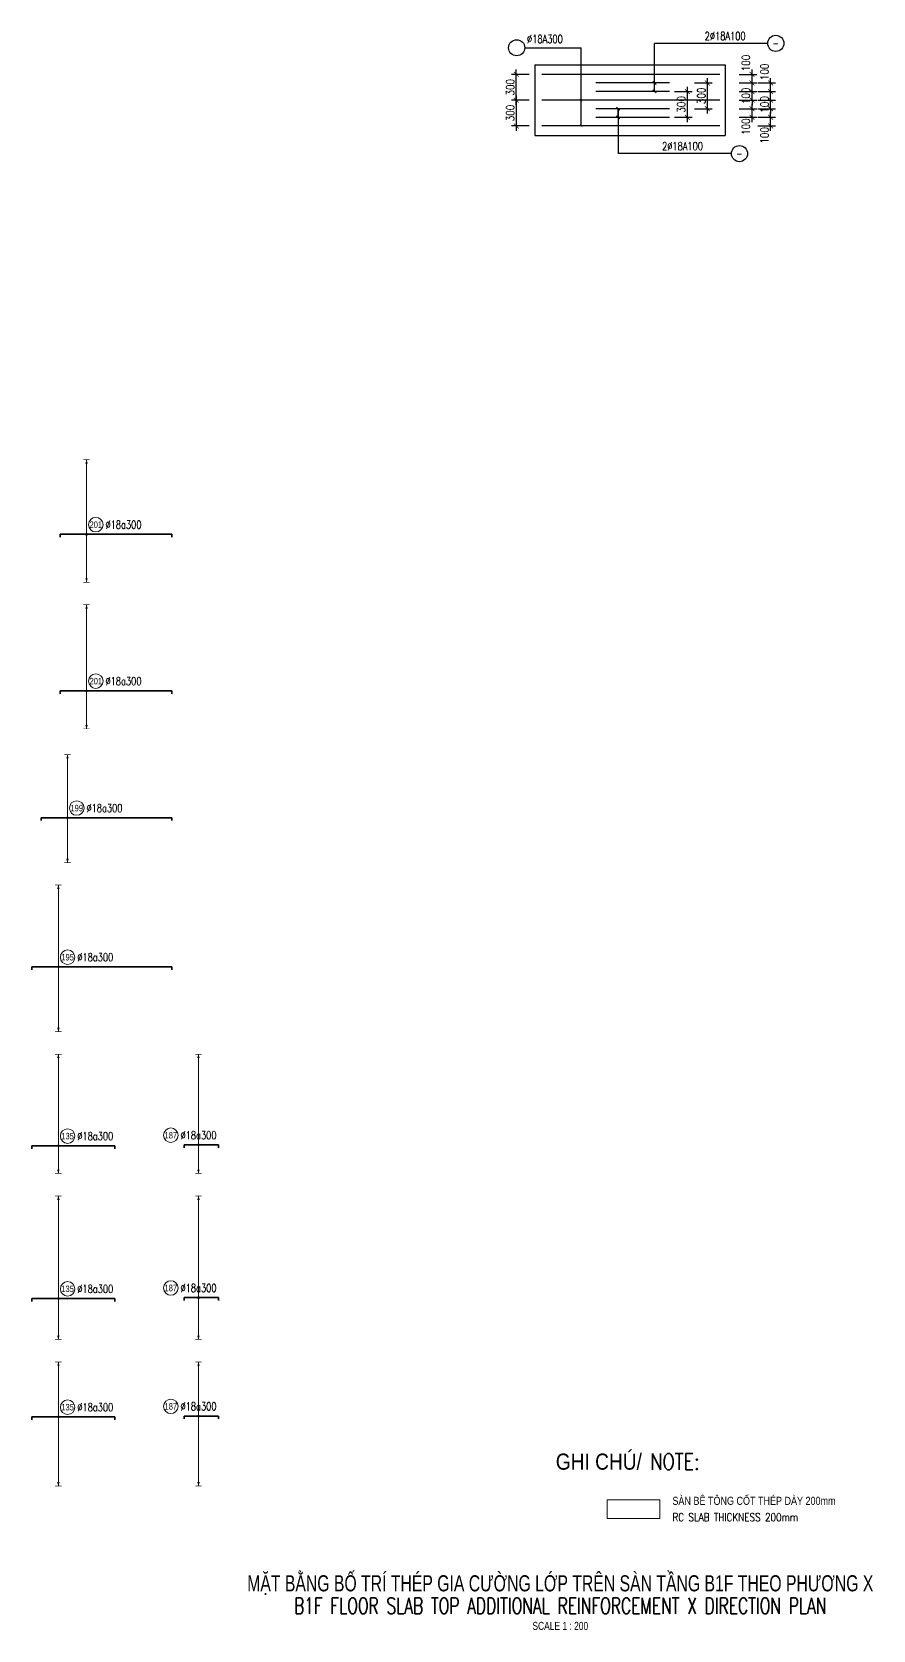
# Model space of a CAD drawing. Header units: millimetres. Extents: x -415354 to 592036, y -374841 to 139309.
# Drawn here: x 205400 to 257581, y -127241 to -28043 of the extents above; entities that cross this region are included whole.
import ezdxf
from ezdxf.enums import TextEntityAlignment as Align

# ---------------------------------------------------------------- set-up
doc = ezdxf.new("R2010")
doc.units = ezdxf.units.MM
doc.header["$MEASUREMENT"] = 0
doc.layers.get('Defpoints').update_dxf_attribs({"lineweight": 9})
for name, color, linetype in [('Concrete', 2, 'Continuous'), ('Dimension', 253, 'Continuous'), ('Leader', 6, 'Continuous'), ('Pointing Line', 6, 'Continuous'), ('Reinforcement', 4, 'Continuous'), ('Text25', 7, 'Continuous')]:
    doc.layers.add(name, color=color, linetype=linetype)
for name, color, linetype, lineweight in [('NDC_S_ANNO', 7, 'Continuous', 20), ('NDC_S_CONTINUOUS', 3, 'Continuous', 20), ('NDC_S_DIM', 1, 'Continuous', 15), ('NDC_S_ENG TEXT', 2, 'Continuous', 20), ('NDC_S_ENG TITLE', 3, 'Continuous', 20), ('NDC_S_REBAR', 4, 'Continuous', 35), ('NDC_S_TEXT SYMBOL', 7, 'Continuous', 20), ('NDC_S_VN TEXT', 7, 'Continuous', 20), ('NDC_S_VN TITLE', 6, 'Continuous', 35)]:
    doc.layers.add(name, color=color, linetype=linetype, lineweight=lineweight)
doc.styles.add('ARIAL', font='arial.ttf', dxfattribs={"width": 0.8})
doc.styles.add('NDC_ANNO', font='', dxfattribs={"width": 0.8})
doc.styles.add('NDC_EN TXT', font='romans.shx', dxfattribs={"width": 0.8})
doc.styles.add('NDC_VIE TXT', font='arial.ttf', dxfattribs={"width": 0.8})
doc.styles.add('VN-Romans', font='romans.shx', dxfattribs={"width": 0.8, "bigfont": 'vns.shx'})
doc.styles.get('NDC_ANNO').set_extended_font_data('Dotum')
doc.dimstyles.new('DIM25', dxfattribs={"dimtxt": 2.5, "dimasz": 1.5, "dimexe": 1.5, "dimexo": 1, "dimtad": 1, "dimtxsty": 'VN-Romans', "dimblk": 'ARCHTICK', "dimcen": 1.5, "dimdle": 1.5, "dimclrt": 7, "dimadec": 0, "dimazin": 0, "dimtfac": 1, "dimtix": 1, "dimtmove": 2, "dimatfit": 3, "dimfxl": 5, "dimfxlon": 1, "dimarcsym": 0})

# ---------------------------------------------------------------- blocks, each defined once
blk = doc.blocks.new('*U56')
h = blk.add_hatch(color=6)
edge = h.paths.add_edge_path()
edge.add_arc((-5.03, 0), 0.3, 0, 360)
at = {"layer": 'NDC_S_DIM', "color": 8}
for q in [(-5.03, 23.13), (-5.03, -14.87)]:
    blk.add_line((-5.03, 0), q, dxfattribs=at)
for points in [[(-6.03, 23.13, 0.2, 0.2, 0), (-4.03, 23.13, 0, 0, 0)], [(-6.03, -14.87, 0.2, 0.2, 0), (-4.03, -14.87, 0, 0, 0)]]:
    blk.add_lwpolyline(points, format="xyseb", dxfattribs=at)
at = {"layer": 'NDC_S_DIM'}
blk.add_circle((-2.16, 3), 2.25, dxfattribs=at)
at = {"layer": 'NDC_S_DIM', "color": 6}
blk.add_circle((-5.03, 0), 0.3, dxfattribs=at)
at = {"layer": 'NDC_S_DIM', "color": 8}
for points in [[(-5.43, 21.93), (-5.03, 23.13), (-4.63, 21.93)], [(-5.43, -13.67), (-5.03, -14.87), (-4.63, -13.67)]]:
    blk.add_solid(points, dxfattribs=at)
at = {"layer": 'NDC_S_REBAR'}
for p, q in [((0, 0), (-13.21, 0)), ((-13.21, 0), (-13.21, -0.9)), ((0, 0), (21.39, 0)), ((21.39, 0), (21.39, -0.9)), ((-13.21, -0.9), (-13.21, -0.9)), ((21.39, -0.9), (21.39, -0.9))]:
    blk.add_line(p, q, dxfattribs=at)
at = {"layer": 'NDC_S_VN TEXT', "style": 'ARIAL', "width": 0.8}
blk.add_attdef('KHT', text='', height=2, dxfattribs=at).set_placement((-2.16, 3), align=Align.MIDDLE_CENTER)
at = {"layer": 'NDC_S_VN TEXT', "color": 3, "style": 'NDC_EN TXT', "width": 0.75}
blk.add_attdef('DKT', (0.84, 1.75), '', height=2.5, dxfattribs=at)
blk = doc.blocks.new('*U44')
h = blk.add_hatch(color=6)
edge = h.paths.add_edge_path()
edge.add_arc((-5.03, 0), 0.3, 0, 360)
at = {"layer": 'NDC_S_DIM', "color": 8}
for q in [(-5.03, 26.69), (-5.03, -11.81)]:
    blk.add_line((-5.03, 0), q, dxfattribs=at)
for points in [[(-6.03, 26.69, 0.2, 0.2, 0), (-4.03, 26.69, 0, 0, 0)], [(-6.03, -11.81, 0.2, 0.2, 0), (-4.03, -11.81, 0, 0, 0)]]:
    blk.add_lwpolyline(points, format="xyseb", dxfattribs=at)
at = {"layer": 'NDC_S_DIM'}
blk.add_circle((-2.16, 3), 2.25, dxfattribs=at)
at = {"layer": 'NDC_S_DIM', "color": 6}
blk.add_circle((-5.03, 0), 0.3, dxfattribs=at)
at = {"layer": 'NDC_S_DIM', "color": 8}
for points in [[(-5.43, 25.49), (-5.03, 26.69), (-4.63, 25.49)], [(-5.43, -10.61), (-5.03, -11.81), (-4.63, -10.61)]]:
    blk.add_solid(points, dxfattribs=at)
at = {"layer": 'NDC_S_REBAR'}
for p, q in [((0, 0), (-13.21, 0)), ((-13.21, 0), (-13.21, -0.9)), ((0, 0), (21.39, 0)), ((21.39, 0), (21.39, -0.9)), ((-13.21, -0.9), (-13.21, -0.9)), ((21.39, -0.9), (21.39, -0.9))]:
    blk.add_line(p, q, dxfattribs=at)
at = {"layer": 'NDC_S_VN TEXT', "style": 'ARIAL', "width": 0.8}
blk.add_attdef('KHT', text='', height=2, dxfattribs=at).set_placement((-2.16, 3), align=Align.MIDDLE_CENTER)
at = {"layer": 'NDC_S_VN TEXT', "color": 3, "style": 'NDC_EN TXT', "width": 0.75}
blk.add_attdef('DKT', (0.84, 1.75), '', height=2.5, dxfattribs=at)
blk = doc.blocks.new('*U175')
h = blk.add_hatch(color=6)
edge = h.paths.add_edge_path()
edge.add_arc((-5.03, 0), 0.3, 0, 360)
at = {"layer": 'NDC_S_DIM', "color": 8}
for q in [(-5.03, 28.41), (-5.03, -8.59)]:
    blk.add_line((-5.03, 0), q, dxfattribs=at)
for points in [[(-6.03, 28.41, 0.2, 0.2, 0), (-4.03, 28.41, 0, 0, 0)], [(-6.03, -8.59, 0.2, 0.2, 0), (-4.03, -8.59, 0, 0, 0)]]:
    blk.add_lwpolyline(points, format="xyseb", dxfattribs=at)
at = {"layer": 'NDC_S_DIM'}
blk.add_circle((-2.16, 3), 2.25, dxfattribs=at)
at = {"layer": 'NDC_S_DIM', "color": 6}
blk.add_circle((-5.03, 0), 0.3, dxfattribs=at)
at = {"layer": 'NDC_S_DIM', "color": 8}
for points in [[(-5.43, 27.21), (-5.03, 28.41), (-4.63, 27.21)], [(-5.43, -7.39), (-5.03, -8.59), (-4.63, -7.39)]]:
    blk.add_solid(points, dxfattribs=at)
at = {"layer": 'NDC_S_REBAR'}
for p, q in [((0, 0), (-13.21, 0)), ((-13.21, 0), (-13.21, -0.9)), ((0, 0), (12.54, 0)), ((12.54, 0), (12.54, -0.9)), ((-13.21, -0.9), (-13.21, -0.9)), ((12.54, -0.9), (12.54, -0.9))]:
    blk.add_line(p, q, dxfattribs=at)
at = {"layer": 'NDC_S_VN TEXT', "style": 'ARIAL', "width": 0.8}
blk.add_attdef('KHT', text='', height=2, dxfattribs=at).set_placement((-2.16, 3), align=Align.MIDDLE_CENTER)
at = {"layer": 'NDC_S_VN TEXT', "color": 3, "style": 'NDC_EN TXT', "width": 0.75}
blk.add_attdef('DKT', (0.84, 1.75), '', height=2.5, dxfattribs=at)
blk = doc.blocks.new('*U177')
h = blk.add_hatch(color=6)
edge = h.paths.add_edge_path()
edge.add_arc((-5.03, 0), 0.3, 0, 360)
at = {"layer": 'NDC_S_DIM', "color": 8}
for q in [(-5.03, 28.14), (-5.03, -8.86)]:
    blk.add_line((-5.03, 0), q, dxfattribs=at)
for points in [[(-6.03, 28.14, 0.2, 0.2, 0), (-4.03, 28.14, 0, 0, 0)], [(-6.03, -8.86, 0.2, 0.2, 0), (-4.03, -8.86, 0, 0, 0)]]:
    blk.add_lwpolyline(points, format="xyseb", dxfattribs=at)
at = {"layer": 'NDC_S_DIM'}
blk.add_circle((-13.6, 3), 2.25, dxfattribs=at)
at = {"layer": 'NDC_S_DIM', "color": 6}
blk.add_circle((-5.03, 0), 0.3, dxfattribs=at)
at = {"layer": 'NDC_S_DIM', "color": 8}
for points in [[(-5.43, 26.94), (-5.03, 28.14), (-4.63, 26.94)], [(-5.43, -7.66), (-5.03, -8.86), (-4.63, -7.66)]]:
    blk.add_solid(points, dxfattribs=at)
at = {"layer": 'NDC_S_REBAR'}
for p, q in [((0, 0), (-9.43, 0)), ((-9.43, 0), (-9.43, -0.9)), ((0, 0), (1.17, 0)), ((1.17, 0), (1.17, -0.9)), ((-9.43, -0.9), (-9.43, -0.9)), ((1.17, -0.9), (1.17, -0.9))]:
    blk.add_line(p, q, dxfattribs=at)
at = {"layer": 'NDC_S_VN TEXT', "style": 'ARIAL', "width": 0.8}
blk.add_attdef('KHT', text='', height=2, dxfattribs=at).set_placement((-13.6, 3), align=Align.MIDDLE_CENTER)
at = {"layer": 'NDC_S_VN TEXT', "color": 3, "style": 'NDC_EN TXT', "width": 0.75}
blk.add_attdef('DKT', (-10.6, 1.75), '', height=2.5, dxfattribs=at)
blk = doc.blocks.new('*U181')
h = blk.add_hatch(color=6)
edge = h.paths.add_edge_path()
edge.add_arc((-5.03, 0), 0.3, 0, 360)
at = {"layer": 'NDC_S_DIM', "color": 8}
for q in [(-5.03, 31.81), (-5.03, -12.69)]:
    blk.add_line((-5.03, 0), q, dxfattribs=at)
for points in [[(-6.03, 31.81, 0.2, 0.2, 0), (-4.03, 31.81, 0, 0, 0)], [(-6.03, -12.69, 0.2, 0.2, 0), (-4.03, -12.69, 0, 0, 0)]]:
    blk.add_lwpolyline(points, format="xyseb", dxfattribs=at)
at = {"layer": 'NDC_S_DIM'}
blk.add_circle((-2.16, 3), 2.25, dxfattribs=at)
at = {"layer": 'NDC_S_DIM', "color": 6}
blk.add_circle((-5.03, 0), 0.3, dxfattribs=at)
at = {"layer": 'NDC_S_DIM', "color": 8}
for points in [[(-5.43, 30.61), (-5.03, 31.81), (-4.63, 30.61)], [(-5.43, -11.49), (-5.03, -12.69), (-4.63, -11.49)]]:
    blk.add_solid(points, dxfattribs=at)
at = {"layer": 'NDC_S_REBAR'}
for p, q in [((0, 0), (-13.21, 0)), ((-13.21, 0), (-13.21, -0.9)), ((0, 0), (12.54, 0)), ((12.54, 0), (12.54, -0.9)), ((-13.21, -0.9), (-13.21, -0.9)), ((12.54, -0.9), (12.54, -0.9))]:
    blk.add_line(p, q, dxfattribs=at)
at = {"layer": 'NDC_S_VN TEXT', "style": 'ARIAL', "width": 0.8}
blk.add_attdef('KHT', text='', height=2, dxfattribs=at).set_placement((-2.16, 3), align=Align.MIDDLE_CENTER)
at = {"layer": 'NDC_S_VN TEXT', "color": 3, "style": 'NDC_EN TXT', "width": 0.75}
blk.add_attdef('DKT', (0.84, 1.75), '', height=2.5, dxfattribs=at)
blk = doc.blocks.new('*U179')
h = blk.add_hatch(color=6)
edge = h.paths.add_edge_path()
edge.add_arc((-5.03, 0), 0.3, 0, 360)
at = {"layer": 'NDC_S_DIM', "color": 8}
for q in [(-5.03, 31.54), (-5.03, -12.96)]:
    blk.add_line((-5.03, 0), q, dxfattribs=at)
for points in [[(-6.03, 31.54, 0.2, 0.2, 0), (-4.03, 31.54, 0, 0, 0)], [(-6.03, -12.96, 0.2, 0.2, 0), (-4.03, -12.96, 0, 0, 0)]]:
    blk.add_lwpolyline(points, format="xyseb", dxfattribs=at)
at = {"layer": 'NDC_S_DIM'}
blk.add_circle((-13.6, 3), 2.25, dxfattribs=at)
at = {"layer": 'NDC_S_DIM', "color": 6}
blk.add_circle((-5.03, 0), 0.3, dxfattribs=at)
at = {"layer": 'NDC_S_DIM', "color": 8}
for points in [[(-5.43, 30.34), (-5.03, 31.54), (-4.63, 30.34)], [(-5.43, -11.76), (-5.03, -12.96), (-4.63, -11.76)]]:
    blk.add_solid(points, dxfattribs=at)
at = {"layer": 'NDC_S_REBAR'}
for p, q in [((0, 0), (-9.43, 0)), ((-9.43, 0), (-9.43, -0.9)), ((0, 0), (1.17, 0)), ((1.17, 0), (1.17, -0.9)), ((-9.43, -0.9), (-9.43, -0.9)), ((1.17, -0.9), (1.17, -0.9))]:
    blk.add_line(p, q, dxfattribs=at)
at = {"layer": 'NDC_S_VN TEXT', "style": 'ARIAL', "width": 0.8}
blk.add_attdef('KHT', text='', height=2, dxfattribs=at).set_placement((-13.6, 3), align=Align.MIDDLE_CENTER)
at = {"layer": 'NDC_S_VN TEXT', "color": 3, "style": 'NDC_EN TXT', "width": 0.75}
blk.add_attdef('DKT', (-10.6, 1.75), '', height=2.5, dxfattribs=at)
blk = doc.blocks.new('*U180')
h = blk.add_hatch(color=6)
edge = h.paths.add_edge_path()
edge.add_arc((-5.03, 0), 0.3, 0, 360)
at = {"layer": 'NDC_S_DIM', "color": 8}
for q in [(-5.03, 17.05), (-5.03, -21.45)]:
    blk.add_line((-5.03, 0), q, dxfattribs=at)
for points in [[(-6.03, 17.05, 0.2, 0.2, 0), (-4.03, 17.05, 0, 0, 0)], [(-6.03, -21.45, 0.2, 0.2, 0), (-4.03, -21.45, 0, 0, 0)]]:
    blk.add_lwpolyline(points, format="xyseb", dxfattribs=at)
at = {"layer": 'NDC_S_DIM'}
blk.add_circle((-2.16, 3), 2.25, dxfattribs=at)
at = {"layer": 'NDC_S_DIM', "color": 6}
blk.add_circle((-5.03, 0), 0.3, dxfattribs=at)
at = {"layer": 'NDC_S_DIM', "color": 8}
for points in [[(-5.43, 15.85), (-5.03, 17.05), (-4.63, 15.85)], [(-5.43, -20.25), (-5.03, -21.45), (-4.63, -20.25)]]:
    blk.add_solid(points, dxfattribs=at)
at = {"layer": 'NDC_S_REBAR'}
for p, q in [((0, 0), (-13.21, 0)), ((-13.21, 0), (-13.21, -0.9)), ((0, 0), (12.54, 0)), ((12.54, 0), (12.54, -0.9)), ((-13.21, -0.9), (-13.21, -0.9)), ((12.54, -0.9), (12.54, -0.9))]:
    blk.add_line(p, q, dxfattribs=at)
at = {"layer": 'NDC_S_VN TEXT', "style": 'ARIAL', "width": 0.8}
blk.add_attdef('KHT', text='', height=2, dxfattribs=at).set_placement((-2.16, 3), align=Align.MIDDLE_CENTER)
at = {"layer": 'NDC_S_VN TEXT', "color": 3, "style": 'NDC_EN TXT', "width": 0.75}
blk.add_attdef('DKT', (0.84, 1.75), '', height=2.5, dxfattribs=at)
blk = doc.blocks.new('*U178')
h = blk.add_hatch(color=6)
edge = h.paths.add_edge_path()
edge.add_arc((-5.03, 0), 0.3, 0, 360)
at = {"layer": 'NDC_S_DIM', "color": 8}
for q in [(-5.03, 16.78), (-5.03, -21.72)]:
    blk.add_line((-5.03, 0), q, dxfattribs=at)
for points in [[(-6.03, 16.78, 0.2, 0.2, 0), (-4.03, 16.78, 0, 0, 0)], [(-6.03, -21.72, 0.2, 0.2, 0), (-4.03, -21.72, 0, 0, 0)]]:
    blk.add_lwpolyline(points, format="xyseb", dxfattribs=at)
at = {"layer": 'NDC_S_DIM'}
blk.add_circle((-13.6, 3), 2.25, dxfattribs=at)
at = {"layer": 'NDC_S_DIM', "color": 6}
blk.add_circle((-5.03, 0), 0.3, dxfattribs=at)
at = {"layer": 'NDC_S_DIM', "color": 8}
for points in [[(-5.43, 15.58), (-5.03, 16.78), (-4.63, 15.58)], [(-5.43, -20.52), (-5.03, -21.72), (-4.63, -20.52)]]:
    blk.add_solid(points, dxfattribs=at)
at = {"layer": 'NDC_S_REBAR'}
for p, q in [((0, 0), (-9.43, 0)), ((-9.43, 0), (-9.43, -0.9)), ((0, 0), (1.17, 0)), ((1.17, 0), (1.17, -0.9)), ((-9.43, -0.9), (-9.43, -0.9)), ((1.17, -0.9), (1.17, -0.9))]:
    blk.add_line(p, q, dxfattribs=at)
at = {"layer": 'NDC_S_VN TEXT', "style": 'ARIAL', "width": 0.8}
blk.add_attdef('KHT', text='', height=2, dxfattribs=at).set_placement((-13.6, 3), align=Align.MIDDLE_CENTER)
at = {"layer": 'NDC_S_VN TEXT', "color": 3, "style": 'NDC_EN TXT', "width": 0.75}
blk.add_attdef('DKT', (-10.6, 1.75), '', height=2.5, dxfattribs=at)
blk = doc.blocks.new('Drawing name_symbol')
at = {"layer": 'NDC_S_ENG TITLE', "style": 'NDC_EN TXT', "width": 0.8}
blk.add_attdef('SECTDET1', text='', height=5, dxfattribs=at).set_placement((0, 1.01), align=Align.CENTER)
at = {"layer": 'NDC_S_TEXT SYMBOL', "lineweight": 25, "style": 'NDC_ANNO', "width": 0.8}
blk.add_attdef('SSCALE', text='', height=2.5, dxfattribs=at).set_placement((0, -4), align=Align.CENTER)
at = {"layer": 'NDC_S_VN TITLE', "style": 'NDC_VIE TXT', "width": 0.8}
blk.add_attdef('SECTDET2', text='', height=5, dxfattribs=at).set_placement((0, 7.97), align=Align.CENTER)
blk = doc.blocks.new('_ArchTick')
at = {"color": 0, "linetype": 'ByBlock', "const_width": 0.15}
blk.add_lwpolyline([(-0.5, -0.5), (0.5, 0.5)], dxfattribs=at)
blk = doc.blocks.new('*D675')
at = {"layer": 'Defpoints', "color": 0, "transparency": 16777216}
for p in [(-1131, 133), (-1422, -267), (-1131, -267)]:
    blk.add_point(p, dxfattribs=at)
at = {"layer": 'Dimension', "color": 0, "lineweight": -2, "transparency": 16777216}
for p, q in [((-1222, 133), (-1497, 133)), ((-1422, 208), (-1422, -342)), ((-1222, -267), (-1497, -267))]:
    blk.add_line(p, q, dxfattribs=at)
at = {"layer": 'Dimension', "color": 0, "lineweight": -2, "transparency": 16777216, "xscale": 75, "yscale": 75, "zscale": 75}
for p, rotation in [((-1422, 133), 90), ((-1422, -267), 270)]:
    blk.add_blockref('_ArchTick', p, dxfattribs=dict(at, rotation=rotation))
at = {"layer": 'Dimension', "color": 7, "transparency": 16777216, "insert": (-1515, -67), "char_height": 125, "attachment_point": 5, "rotation": 90, "style": 'VN-Romans'}
blk.add_mtext('300', dxfattribs=at)
blk = doc.blocks.new('*D676')
at = {"layer": 'Defpoints', "color": 0, "transparency": 16777216}
for p in [(-1422, 533), (-1131, 533), (-1131, 133)]:
    blk.add_point(p, dxfattribs=at)
at = {"layer": 'Dimension', "color": 0, "lineweight": -2, "transparency": 16777216}
for p, q in [((-1222, 533), (-1497, 533)), ((-1422, 58), (-1422, 608)), ((-1222, 133), (-1497, 133))]:
    blk.add_line(p, q, dxfattribs=at)
at = {"layer": 'Dimension', "color": 0, "lineweight": -2, "transparency": 16777216, "xscale": 75, "yscale": 75, "zscale": 75}
for p, rotation in [((-1422, 533), 90), ((-1422, 133), 270)]:
    blk.add_blockref('_ArchTick', p, dxfattribs=dict(at, rotation=rotation))
at = {"layer": 'Dimension', "color": 7, "transparency": 16777216, "insert": (-1515, 333), "char_height": 125, "attachment_point": 5, "rotation": 90, "style": 'VN-Romans'}
blk.add_mtext('300', dxfattribs=at)
blk = doc.blocks.new('*D677')
at = {"layer": 'Defpoints', "color": 0, "transparency": 16777216}
for p in [(954, -133), (2523, -133), (1736, -267)]:
    blk.add_point(p, dxfattribs=at)
at = {"layer": 'Dimension', "color": 0, "lineweight": -2, "transparency": 16777216}
for p, q in [((2323, -133), (2598, -133)), ((2523, -342), (2523, -58)), ((2323, -267), (2598, -267))]:
    blk.add_line(p, q, dxfattribs=at)
at = {"layer": 'Dimension', "color": 0, "lineweight": -2, "transparency": 16777216, "xscale": 75, "yscale": 75, "zscale": 75}
for p, rotation in [((2523, -133), 90), ((2523, -267), 270)]:
    blk.add_blockref('_ArchTick', p, dxfattribs=dict(at, rotation=rotation))
at = {"layer": 'Dimension', "color": 7, "transparency": 16777216, "insert": (2429, -413), "char_height": 125, "attachment_point": 5, "rotation": 90, "style": 'VN-Romans'}
blk.add_mtext('100', dxfattribs=at)
blk = doc.blocks.new('*D678')
at = {"layer": 'Defpoints', "color": 0, "transparency": 16777216}
for p in [(954, 0), (954, -133), (2235, 0)]:
    blk.add_point(p, dxfattribs=at)
at = {"layer": 'Dimension', "color": 0, "lineweight": -2, "transparency": 16777216}
for p, q in [((2235, -208), (2235, 75)), ((2035, 0), (2310, 0)), ((2035, -133), (2310, -133))]:
    blk.add_line(p, q, dxfattribs=at)
at = {"layer": 'Dimension', "color": 0, "lineweight": -2, "transparency": 16777216, "xscale": 75, "yscale": 75, "zscale": 75}
for p, rotation in [((2235, 0), 90), ((2235, -133), 270)]:
    blk.add_blockref('_ArchTick', p, dxfattribs=dict(at, rotation=rotation))
at = {"layer": 'Dimension', "color": 7, "transparency": 16777216, "insert": (2141, -278), "char_height": 125, "attachment_point": 5, "rotation": 90, "style": 'VN-Romans'}
blk.add_mtext('100', dxfattribs=at)
blk = doc.blocks.new('*D679')
at = {"layer": 'Defpoints', "color": 0, "transparency": 16777216}
for p in [(1736, 133), (2523, 133), (954, 0)]:
    blk.add_point(p, dxfattribs=at)
at = {"layer": 'Dimension', "color": 0, "lineweight": -2, "transparency": 16777216}
for p, q in [((2323, 133), (2598, 133)), ((2523, 133), (2523, 208)), ((2523, 0), (2523, 133)), ((2323, 0), (2598, 0)), ((2523, 0), (2523, -75))]:
    blk.add_line(p, q, dxfattribs=at)
at = {"layer": 'Dimension', "color": 0, "lineweight": -2, "transparency": 16777216, "xscale": 75, "yscale": 75, "zscale": 75}
for p, rotation in [((2523, 133), 270), ((2523, 0), 90)]:
    blk.add_blockref('_ArchTick', p, dxfattribs=dict(at, rotation=rotation))
at = {"layer": 'Dimension', "color": 7, "transparency": 16777216, "insert": (2429, 67), "char_height": 125, "attachment_point": 5, "rotation": 90, "style": 'VN-Romans'}
blk.add_mtext('100', dxfattribs=at)
blk = doc.blocks.new('*D680')
at = {"layer": 'Defpoints', "color": 0, "transparency": 16777216}
for p in [(954, 267), (2235, 267), (1736, 133)]:
    blk.add_point(p, dxfattribs=at)
at = {"layer": 'Dimension', "color": 0, "lineweight": -2, "transparency": 16777216}
for p, q in [((2035, 267), (2310, 267)), ((2235, 267), (2235, 342)), ((2235, 133), (2235, 267)), ((2035, 133), (2310, 133)), ((2235, 133), (2235, 58))]:
    blk.add_line(p, q, dxfattribs=at)
at = {"layer": 'Dimension', "color": 0, "lineweight": -2, "transparency": 16777216, "xscale": 75, "yscale": 75, "zscale": 75}
for p, rotation in [((2235, 267), 270), ((2235, 133), 90)]:
    blk.add_blockref('_ArchTick', p, dxfattribs=dict(at, rotation=rotation))
at = {"layer": 'Dimension', "color": 7, "transparency": 16777216, "insert": (2141, 200), "char_height": 125, "attachment_point": 5, "rotation": 90, "style": 'VN-Romans'}
blk.add_mtext('100', dxfattribs=at)
blk = doc.blocks.new('*D681')
at = {"layer": 'Defpoints', "color": 0, "transparency": 16777216}
for p in [(954, 400), (954, 267), (2523, 400)]:
    blk.add_point(p, dxfattribs=at)
at = {"layer": 'Dimension', "color": 0, "lineweight": -2, "transparency": 16777216}
for p, q in [((2323, 400), (2598, 400)), ((2323, 267), (2598, 267)), ((2523, 192), (2523, 475))]:
    blk.add_line(p, q, dxfattribs=at)
at = {"layer": 'Dimension', "color": 0, "lineweight": -2, "transparency": 16777216, "xscale": 75, "yscale": 75, "zscale": 75}
for p, rotation in [((2523, 400), 90), ((2523, 267), 270)]:
    blk.add_blockref('_ArchTick', p, dxfattribs=dict(at, rotation=rotation))
at = {"layer": 'Dimension', "color": 7, "transparency": 16777216, "insert": (2429, 572), "char_height": 125, "attachment_point": 5, "rotation": 90, "style": 'VN-Romans'}
blk.add_mtext('100', dxfattribs=at)
blk = doc.blocks.new('*D682')
at = {"layer": 'Defpoints', "color": 0, "transparency": 16777216}
for p in [(1736, 533), (2235, 533), (954, 400)]:
    blk.add_point(p, dxfattribs=at)
at = {"layer": 'Dimension', "color": 0, "lineweight": -2, "transparency": 16777216}
for p, q in [((2035, 533), (2310, 533)), ((2235, 325), (2235, 608)), ((2035, 400), (2310, 400))]:
    blk.add_line(p, q, dxfattribs=at)
at = {"layer": 'Dimension', "color": 0, "lineweight": -2, "transparency": 16777216, "xscale": 75, "yscale": 75, "zscale": 75}
for p, rotation in [((2235, 533), 90), ((2235, 400), 270)]:
    blk.add_blockref('_ArchTick', p, dxfattribs=dict(at, rotation=rotation))
at = {"layer": 'Dimension', "color": 7, "transparency": 16777216, "insert": (2141, 709), "char_height": 125, "attachment_point": 5, "rotation": 90, "style": 'VN-Romans'}
blk.add_mtext('100', dxfattribs=at)
blk = doc.blocks.new('*D683')
at = {"layer": 'Defpoints', "color": 0, "transparency": 16777216}
for p in [(946, 267), (1232, 267), (954, -133)]:
    blk.add_point(p, dxfattribs=at)
at = {"layer": 'Dimension', "color": 0, "lineweight": -2, "transparency": 16777216}
for p, q in [((1032, 267), (1307, 267)), ((1232, -208), (1232, 342)), ((1032, -133), (1307, -133))]:
    blk.add_line(p, q, dxfattribs=at)
at = {"layer": 'Dimension', "color": 0, "lineweight": -2, "transparency": 16777216, "xscale": 75, "yscale": 75, "zscale": 75}
for p, rotation in [((1232, 267), 90), ((1232, -133), 270)]:
    blk.add_blockref('_ArchTick', p, dxfattribs=dict(at, rotation=rotation))
at = {"layer": 'Dimension', "color": 7, "transparency": 16777216, "insert": (1138, 67), "char_height": 125, "attachment_point": 5, "rotation": 90, "style": 'VN-Romans'}
blk.add_mtext('300', dxfattribs=at)
blk = doc.blocks.new('*D684')
at = {"layer": 'Defpoints', "color": 0, "transparency": 16777216}
for p in [(954, 400), (1543, 400), (954, 0)]:
    blk.add_point(p, dxfattribs=at)
at = {"layer": 'Dimension', "color": 0, "lineweight": -2, "transparency": 16777216}
for p, q in [((1343, 400), (1618, 400)), ((1543, -75), (1543, 475)), ((1343, 0), (1618, 0))]:
    blk.add_line(p, q, dxfattribs=at)
at = {"layer": 'Dimension', "color": 0, "lineweight": -2, "transparency": 16777216, "xscale": 75, "yscale": 75, "zscale": 75}
for p, rotation in [((1543, 400), 90), ((1543, 0), 270)]:
    blk.add_blockref('_ArchTick', p, dxfattribs=dict(at, rotation=rotation))
at = {"layer": 'Dimension', "color": 7, "transparency": 16777216, "insert": (1449, 200), "char_height": 125, "attachment_point": 5, "rotation": 90, "style": 'VN-Romans'}
blk.add_mtext('300', dxfattribs=at)
blk = doc.blocks.new('*U735')
h = blk.add_hatch(color=6)
edge = h.paths.add_edge_path()
edge.add_arc((-5.03, 0), 0.3, 0, 360)
at = {"layer": 'NDC_S_DIM', "color": 8}
for q in [(-5.03, 19.59), (-5.03, -13.91)]:
    blk.add_line((-5.03, 0), q, dxfattribs=at)
for points in [[(-6.03, 19.59, 0.2, 0.2, 0), (-4.03, 19.59, 0, 0, 0)], [(-6.03, -13.91, 0.2, 0.2, 0), (-4.03, -13.91, 0, 0, 0)]]:
    blk.add_lwpolyline(points, format="xyseb", dxfattribs=at)
at = {"layer": 'NDC_S_DIM'}
blk.add_circle((-2.16, 3), 2.25, dxfattribs=at)
at = {"layer": 'NDC_S_DIM', "color": 6}
blk.add_circle((-5.03, 0), 0.3, dxfattribs=at)
at = {"layer": 'NDC_S_DIM', "color": 8}
for points in [[(-5.43, 18.39), (-5.03, 19.59), (-4.63, 18.39)], [(-5.43, -12.71), (-5.03, -13.91), (-4.63, -12.71)]]:
    blk.add_solid(points, dxfattribs=at)
at = {"layer": 'NDC_S_REBAR'}
for p, q in [((0, 0), (-13.21, 0)), ((-13.21, 0), (-13.21, -0.9)), ((0, 0), (27.3, 0)), ((27.3, 0), (27.3, -0.9)), ((-13.21, -0.9), (-13.21, -0.9)), ((27.3, -0.9), (27.3, -0.9))]:
    blk.add_line(p, q, dxfattribs=at)
at = {"layer": 'NDC_S_VN TEXT', "style": 'ARIAL', "width": 0.8}
blk.add_attdef('KHT', text='', height=2, dxfattribs=at).set_placement((-2.16, 3), align=Align.MIDDLE_CENTER)
at = {"layer": 'NDC_S_VN TEXT', "color": 3, "style": 'NDC_EN TXT', "width": 0.75}
blk.add_attdef('DKT', (0.84, 1.75), '', height=2.5, dxfattribs=at)
blk = doc.blocks.new('*U736')
h = blk.add_hatch(color=6)
edge = h.paths.add_edge_path()
edge.add_arc((-5.03, 0), 0.3, 0, 360)
at = {"layer": 'NDC_S_DIM', "color": 8}
for q in [(-5.03, 25.39), (-5.03, -20.11)]:
    blk.add_line((-5.03, 0), q, dxfattribs=at)
for points in [[(-6.03, 25.39, 0.2, 0.2, 0), (-4.03, 25.39, 0, 0, 0)], [(-6.03, -20.11, 0.2, 0.2, 0), (-4.03, -20.11, 0, 0, 0)]]:
    blk.add_lwpolyline(points, format="xyseb", dxfattribs=at)
at = {"layer": 'NDC_S_DIM'}
blk.add_circle((-2.16, 3), 2.25, dxfattribs=at)
at = {"layer": 'NDC_S_DIM', "color": 6}
blk.add_circle((-5.03, 0), 0.3, dxfattribs=at)
at = {"layer": 'NDC_S_DIM', "color": 8}
for points in [[(-5.43, 24.19), (-5.03, 25.39), (-4.63, 24.19)], [(-5.43, -18.91), (-5.03, -20.11), (-4.63, -18.91)]]:
    blk.add_solid(points, dxfattribs=at)
at = {"layer": 'NDC_S_REBAR'}
for p, q in [((0, 0), (-13.21, 0)), ((-13.21, 0), (-13.21, -0.9)), ((0, 0), (30.14, 0)), ((30.14, 0), (30.14, -0.9)), ((-13.21, -0.9), (-13.21, -0.9)), ((30.14, -0.9), (30.14, -0.9))]:
    blk.add_line(p, q, dxfattribs=at)
at = {"layer": 'NDC_S_VN TEXT', "style": 'ARIAL', "width": 0.8}
blk.add_attdef('KHT', text='', height=2, dxfattribs=at).set_placement((-2.16, 3), align=Align.MIDDLE_CENTER)
at = {"layer": 'NDC_S_VN TEXT', "color": 3, "style": 'NDC_EN TXT', "width": 0.75}
blk.add_attdef('DKT', (0.84, 1.75), '', height=2.5, dxfattribs=at)
blk = doc.blocks.new('A$C39A826EE')
at = {"layer": 'Concrete'}
for p, q in [((-1131.3, 679.1), (1816.4, 679.1)), ((-1131.3, 679.1), (-1131.3, -414.7)), ((1816.4, 679.1), (1816.4, -414.7)), ((-1131.3, -414.7), (1816.4, -414.7))]:
    blk.add_line(p, q, dxfattribs=at)
at = {"layer": 'Pointing Line'}
for p, q in [((2478.7, 1014.9), (722.2, 1014.9)), ((722.2, 266.7), (722.2, 1014.9)), ((749.2, 377.7), (695.3, 422.3)), ((749.2, 244.4), (695.3, 289)), ((185.9, -22.3), (131.9, 22.3)), ((185.9, -155.6), (131.9, -111)), ((158.9, 0), (158.9, -696.5))]:
    blk.add_line(p, q, dxfattribs=at)
blk.add_circle((2603.7, 1014.9), 125, dxfattribs=at)
at = {"layer": 'Reinforcement'}
for points in [[(1735.8, 533.3), (-1027.7, 533.3)], [(953.8, 400), (-189.5, 400)], [(953.8, 266.7), (-189.5, 266.7)], [(1735.8, 133.3), (-1027.7, 133.3)], [(953.8, 0), (-189.5, 0)], [(953.8, -133.3), (-189.5, -133.3)], [(1735.8, -266.7), (-1027.7, -266.7)]]:
    blk.add_lwpolyline(points, dxfattribs=at)
at = {"layer": 'Text25', "style": 'VN-Romans', "width": 0.6, "flags": 8}
blk.add_attdef('00%%C10', text='', height=125, dxfattribs=at).set_placement((1645.5, 1016.7), align=Align.BOTTOM_CENTER)
at = {"layer": 'Text25', "style": 'VN-Romans', "width": 0.7}
blk.add_attdef('#', text='', height=125, dxfattribs=at).set_placement((2603.7, 1014.9), align=Align.MIDDLE)
at = {"layer": 'Text25', "style": 'VN-Romans', "width": 0.6}
blk.add_attdef('A200', text='', height=125, dxfattribs=at).set_placement((1645.5, 975), align=Align.TOP_CENTER)
at = {"layer": 'Dimension'}
for base, p1, p2, picture, middle in [((2234.6, 533.3), (953.8, 400), (1735.8, 533.3), '*D682', (2140.9, 708.8)), ((2522.7, 400), (953.8, 266.7), (953.8, 400), '*D681', (2429, 571.8)), ((2234.6, 0), (953.8, -133.3), (953.8, 0), '*D678', (2140.9, -278.2)), ((2522.7, -133.3), (1735.8, -266.7), (953.8, -133.3), '*D677', (2429, -413.2))]:
    dim = blk.add_linear_dim(base=base, p1=p1, p2=p2, angle=90, dimstyle='DIM25', override={"dimscale": 50, "dimdec": 0, "dimlfac": 0.75, "dimtdec": 0, "dimfxl": 4, "dimarcsym": 1}, dxfattribs=at)
    dim.commit()
    dim.dimension.update_dxf_attribs({"geometry": picture, "text_midpoint": middle, "dimtype": 128})
for base, p1, p2, angle, picture, middle in [((-1421.7, 533.3), (-1131.3, 133.3), (-1131.3, 533.3), 270, '*D676', (-1515.5, 333.3)), ((1231.9, 266.7), (953.8, -133.3), (945.6, 266.7), 90, '*D683', (1138.2, 66.7)), ((1542.7, 400), (953.8, 0), (953.8, 400), 90, '*D684', (1448.9, 200)), ((2234.6, 266.7), (1735.8, 133.3), (953.8, 266.7), 90, '*D680', (2140.9, 200)), ((-1421.7, -266.7), (-1131.3, 133.3), (-1131.3, -266.7), 90, '*D675', (-1515.5, -66.7)), ((2522.7, 133.3), (953.8, 0), (1735.8, 133.3), 90, '*D679', (2429, 66.7))]:
    dim = blk.add_linear_dim(base=base, p1=p1, p2=p2, angle=angle, dimstyle='DIM25', override={"dimscale": 50, "dimdec": 0, "dimlfac": 0.75, "dimtdec": 0, "dimfxl": 4, "dimarcsym": 1}, dxfattribs=at)
    dim.commit()
    dim.dimension.update_dxf_attribs({"geometry": picture, "text_midpoint": middle})
at = {"layer": 'Leader'}
for points, override in [([(-416.9, 133.3), (-416.9, 533.3)], {"dimscale": 75, "dimasz": 0.5, "dimtad": 0, "dimldrblk": 'ArchTick'}), ([(722.2, 400), (722.2, 585.1)], {"dimscale": 75, "dimasz": 0.65, "dimtad": 0, "dimldrblk": 'Oblique'}), ([(-416.9, -266.7), (-416.9, 133.3)], {"dimscale": 75, "dimasz": 0.5, "dimtad": 0, "dimldrblk": 'ArchTick'}), ([(158.9, -133.3), (158.9, 0)], {"dimscale": 75, "dimasz": 0.65, "dimtad": 0, "dimldrblk": 'Oblique'})]:
    blk.add_leader(points, dimstyle='DIM25', override=override, dxfattribs=at)

msp = doc.modelspace()

# ---------------------------------------------------------------- linework, layer by layer
at = {"layer": 'NDC_S_CONTINUOUS'}
msp.add_lwpolyline([(241076.7, -119159.2), (244354.5, -119159.2), (244354.5, -120311.4), (241076.7, -120311.4)], close=True, dxfattribs=at)
at = {"layer": 'Pointing Line'}
for p, q in [((251048.8, -28750.1), (244023, -28750.1)), ((235971.5, -29024.6), (239466.5, -29024.6)), ((239466.5, -30676.4), (239466.5, -29024.6)), ((248795.4, -35595.7), (241769.7, -35595.7))]:
    msp.add_line(p, q, dxfattribs=at)
for centre in [(235471.5, -29024.6), (251548.8, -28750.1), (249295.4, -35595.7)]:
    msp.add_circle(centre, 500, dxfattribs=at)

# ---------------------------------------------------------------- block references
at = {"xscale": 4, "yscale": 4, "zscale": 4}
msp.add_blockref('A$C39A826EE', (241134, -32809.7), dxfattribs=at)
at = {"xscale": 200, "yscale": 200, "zscale": 200}
for name, p, values in [('*U56', (209792.4, -59226.8), {'KHT': '201', 'DKT': '%%C18a300'}), ('*U44', (209792.4, -68937.8), {'KHT': '201', 'DKT': '%%C18a300'}), ('*U735', (208610.3, -76818.8), {'KHT': '199', 'DKT': '%%C18a300'}), ('*U736', (208042.4, -86077.7), {'KHT': '195', 'DKT': '%%C18a300'}), ('*U175', (208042.4, -97181.1), {'KHT': '135', 'DKT': '%%C18a300'}), ('*U177', (216735.7, -97127.1), {'KHT': '187', 'DKT': '%%C18a300'}), ('*U181', (208042.4, -106662.8), {'KHT': '135', 'DKT': '%%C18a300'}), ('*U179', (216735.7, -106608.8), {'KHT': '187', 'DKT': '%%C18a300'}), ('*U180', (208042.4, -114009.8), {'KHT': '135', 'DKT': '%%C18a300'}), ('*U178', (216735.7, -113955.8), {'KHT': '187', 'DKT': '%%C18a300'})]:
    msp.add_blockref(name, p, dxfattribs=at).add_auto_attribs(values)
at = {"layer": 'NDC_S_ANNO'}
ref = msp.add_blockref('Drawing name_symbol', (238178.4, -126433.9), dxfattribs=dict(at, xscale=200, yscale=200, zscale=200))
ref.add_attrib('SECTDET1', 'B1F FLOOR SLAB TOP ADDITIONAL REINFORCEMENT X DIRECTION PLAN', dxfattribs={"layer": 'NDC_S_ENG TITLE', "height": 1000, "style": 'NDC_EN TXT', "width": 0.7}).set_placement((238178.4, -126231.6), align=Align.CENTER)
ref.add_attrib('SECTDET2', 'MẶT BẰNG BỐ TRÍ THÉP GIA CƯỜNG LỚP TRÊN SÀN TẦNG B1F THEO PHƯƠNG X', dxfattribs={"layer": 'NDC_S_VN TITLE', "height": 1000, "style": 'NDC_VIE TXT', "width": 0.7}).set_placement((238178.4, -124839.7), align=Align.CENTER)
ref.add_attrib('SSCALE', 'SCALE 1 : 200', dxfattribs={"layer": 'NDC_S_TEXT SYMBOL', "lineweight": 25, "height": 500, "style": 'NDC_ANNO', "width": 0.8}).set_placement((238178.4, -127233.7), align=Align.CENTER)

# ---------------------------------------------------------------- texts
at = {"layer": 'NDC_S_ENG TEXT', "attachment_point": 1, "line_spacing_factor": 0.7, "style": 'NDC_EN TXT'}
for s, insert, char_height in [('NOTE:', (243769.1, -116287.9), 1000), ('RC SLAB THICKNESS 200mm', (245135.7, -119988.3), 500)]:
    msp.add_mtext_dynamic_manual_height_columns(s, width=14868.7, gutter_width=13.3, heights=[0], dxfattribs=dict(at, insert=insert, char_height=char_height))
at = {"layer": 'NDC_S_VN TEXT', "style": 'NDC_VIE TXT', "width": 0.85}
msp.add_text('GHI CHÚ/', height=1000, dxfattribs=at).set_placement((237897.9, -116287.9), align=Align.TOP_LEFT)
at = {"layer": 'NDC_S_VN TEXT', "insert": (245135.7, -118970.3), "char_height": 500, "attachment_point": 1, "style": 'NDC_VIE TXT'}
msp.add_mtext_dynamic_manual_height_columns('SÀN BÊ TÔNG CỐT THÉP DÀY 200mm', width=11314.276, gutter_width=13.3, heights=[0], dxfattribs=at)
at = {"layer": 'NDC_S_VN TEXT', "color": 3, "style": 'NDC_EN TXT', "width": 0.75}
for tag, p in [('%%C18A300', (236116.4, -28730.1)), ('2%%C18A100', (247136.8, -28543.4)), ('2%%C18A100', (244492, -35382))]:
    msp.add_attdef(tag, p, '2%%c12a150', height=500, dxfattribs=at)
at = {"layer": 'Text25', "style": 'VN-Romans', "width": 0.7}
for p in [(251548.8, -28750.1), (249295.4, -35595.7)]:
    msp.add_attdef('-', text='0', height=500, dxfattribs=at).set_placement(p, align=Align.MIDDLE)

doc.saveas('drawing.dxf')
